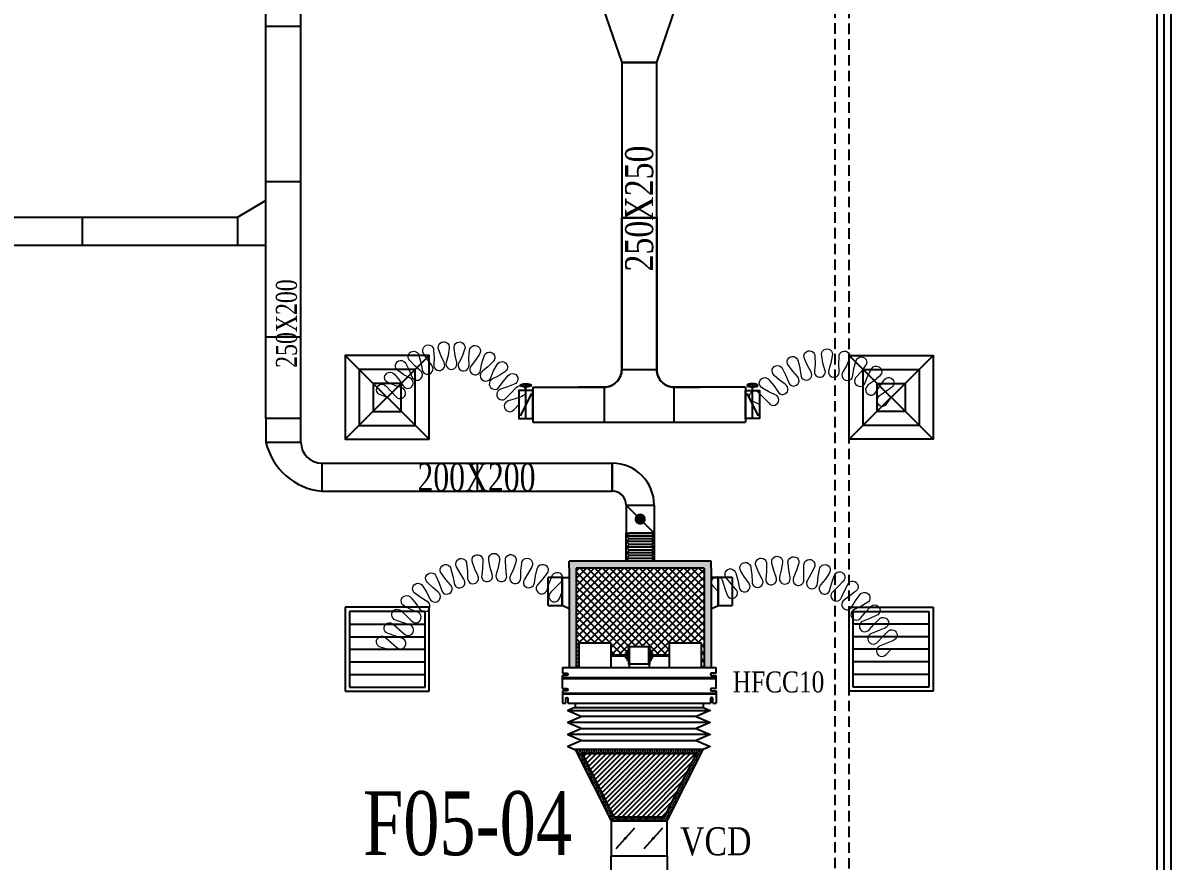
# Model space of a CAD drawing. Header units: metres. Extents: x 352651 to 1421851, y -87441 to -24441.
# Drawn here: x 738279 to 746482, y -72072 to -66085 of the extents above; entities that cross this region are included whole.
import ezdxf
from ezdxf.enums import TextEntityAlignment as Align

# ---------------------------------------------------------------- set-up
doc = ezdxf.new("R2010")
doc.units = ezdxf.units.M
doc.header["$LTSCALE"] = 300
doc.header["$MEASUREMENT"] = 0
doc.linetypes.add('DASHED2', pattern=[0.375, 0.25, -0.125])
for name, color, linetype in [('bat noi mem', 4, 'CONTINUOUS'), ('CUA', 8, 'CONTINUOUS'), ('CUAGIO', 2, 'CONTINUOUS'), ('KHUAT', 8, 'DASHED2'), ('KT', 1, 'CONTINUOUS'), ('thiet bi', 11, 'CONTINUOUS')]:
    doc.layers.add(name, color=color, linetype=linetype)
doc.layers.add('noi mem', color=5, linetype='BATTING', lineweight=0)
doc.styles.add('PHU', font='vntimeh.shx', dxfattribs={"width": 0.8})
doc.styles.add('ROMANS', font='romans.shx', dxfattribs={"width": 0.75, "bigfont": 'romancvn.shx'})
doc.linetypes.add('BATTING', pattern='A,0.0001,-0.1,[134,ltypeshp.shx,S=0.1,R=0,X=-0.1,Y=0],-0.2,[134,ltypeshp.shx,S=0.1,R=180,X=0.1,Y=0],-0.1', length=0.4001)

# ---------------------------------------------------------------- blocks, each defined once
blk = doc.blocks.new('SAG')
at = {"layer": 'CUAGIO'}
for p, q in [((-300, 300), (-300, -300)), ((300, 300), (-300, 300)), ((300, -300), (300, 300)), ((-300, -300), (300, -300))]:
    blk.add_line(p, q, dxfattribs=at)
at = {"layer": 'CUAGIO', "color": 8}
for p, q in [((-270, 270), (-270, -270)), ((270, 270), (-270, 270)), ((-180, -270), (-180, 270)), ((-90, -270), (-90, 270)), ((0, -270), (0, 270)), ((90, -270), (90, 270)), ((180, -270), (180, 270)), ((270, -270), (270, 270)), ((-270, -270), (270, -270))]:
    blk.add_line(p, q, dxfattribs=at)
blk = doc.blocks.new('SAD')
at = {"layer": 'CUAGIO', "color": 8}
for p, q in [((-300, -300), (300, 300)), ((300, -300), (-300, 300))]:
    blk.add_line(p, q, dxfattribs=at)
at = {"layer": 'CUAGIO'}
blk.add_lwpolyline([(300, -300), (300, 300), (-300, 300), (-300, -300)], close=True, dxfattribs=at)
at = {"layer": 'CUAGIO', "color": 8}
for points in [[(200, -200), (200, 200), (-200, 200), (-200, -200)], [(100, -100), (100, 100), (-100, 100), (-100, -100)]]:
    blk.add_lwpolyline(points, close=True, dxfattribs=at)
blk = doc.blocks.new('bac noi mem')
at = {"layer": 'bat noi mem'}
for p, q in [((493886.7, -64673), (493866.7, -64693)), ((494066.7, -64693), (493866.7, -64693)), ((493866.7, -64693), (493886.7, -64713)), ((493886.7, -64713), (493866.7, -64733)), ((494046.7, -64673), (493886.7, -64673)), ((494046.7, -64713), (493886.7, -64713)), ((494046.7, -64673), (494066.7, -64693)), ((494066.7, -64693), (494046.7, -64713)), ((494046.7, -64713), (494066.7, -64733)), ((494066.7, -64733), (493866.7, -64733)), ((493866.7, -64733), (493886.7, -64753)), ((493886.7, -64753), (493866.7, -64773)), ((494066.7, -64773), (493866.7, -64773)), ((493866.7, -64773), (493886.7, -64793)), ((493886.7, -64793), (493866.7, -64813)), ((494046.7, -64753), (493886.7, -64753)), ((494046.7, -64793), (493886.7, -64793)), ((494066.7, -64733), (494046.7, -64753)), ((494046.7, -64753), (494066.7, -64773)), ((494066.7, -64773), (494046.7, -64793)), ((494046.7, -64793), (494066.7, -64813)), ((494066.7, -64813), (493866.7, -64813)), ((493866.7, -64813), (493886.7, -64833)), ((493886.7, -64833), (493866.7, -64853)), ((494066.7, -64853), (493866.7, -64853)), ((493866.7, -64853), (493886.7, -64873)), ((494046.7, -64833), (493886.7, -64833)), ((494046.7, -64873), (493886.7, -64873)), ((494066.7, -64813), (494046.7, -64833)), ((494046.7, -64833), (494066.7, -64853)), ((494066.7, -64853), (494046.7, -64873))]:
    blk.add_line(p, q, dxfattribs=at)
blk = doc.blocks.new('1-van gio D200')
at = {"layer": 'CUAGIO'}
h = blk.add_hatch(dxfattribs=at)
h.set_pattern_fill('ANSI31', color=256, scale=100, style=0)
edge = h.paths.add_edge_path()
edge.add_ellipse((486127, -58494), major_axis=(-38.1, 0), ratio=0.310482, start_angle=0, end_angle=360, ccw=False)
for p, q in [((486167, -58437.3), (486087.1, -58277.5)), ((486127, -58257.4), (486127, -58494))]:
    blk.add_line(p, q, dxfattribs=at)
at = {"layer": 'CUAGIO', "const_width": 3}
for points in [[(486127, -58457.4), (486177, -58457.4), (486177, -58257.4), (486077, -58257.4), (486077, -58457.4), (486127, -58457.4)], [(486167, -58437.3), (486087.1, -58277.5)], [(486127, -58257.4), (486127, -58494)]]:
    blk.add_lwpolyline(points, dxfattribs=at)
at = {"layer": 'CUAGIO'}
blk.add_lwpolyline([(486177, -58457.4), (486077, -58457.4), (486077, -58257.4), (486177, -58257.4)], close=True, dxfattribs=at)
at = {"layer": 'CUAGIO', "const_width": 5.35}
blk.add_lwpolyline([(486130.7, -58357.4, -1), (486123.3, -58357.4, -1)], format="xyb", close=True, dxfattribs=at)
at = {"layer": 'CUAGIO', "extrusion": (0, 0, -1)}
blk.add_ellipse((486127, -58494), major_axis=(-38.1, 0), ratio=0.310482, start_param=-1.570796, end_param=4.712389, dxfattribs=at)

msp = doc.modelspace()

# ---------------------------------------------------------------- hatches: boundary and pattern name
at = {"layer": 'CUAGIO'}
h = msp.add_hatch(dxfattribs=at)
h.set_pattern_fill('DOTS', color=2, scale=200, style=0)
h.set_pattern_definition([(0, (169577.114, -127522.808), (6.25, -12.5), [0, -12.5])])
h.paths.add_polyline_path([(743146.1, -69980.3), (742232.5, -69980.3), (742232.5, -70690.3), (742182.5, -70690.3), (742182.5, -69980.3), (742182.5, -69930.3), (743196.1, -69930.3), (743196.1, -69980.3), (743196.1, -70690.3), (743146.1, -70690.3)])
at = {"layer": 'CUAGIO', "ltscale": 1.5}
h = msp.add_hatch(dxfattribs=at)
h.set_pattern_fill('ANSI37', color=9, scale=300, angle=360, style=0)
h.set_pattern_definition([(45, (86000, 0), (-26.5165043, 26.5165043), []), (135, (86000, 0), (-26.5165043, -26.5165043), [])])
h.paths.add_polyline_path([(742232.5, -69980.3), (742232.5, -70690.3), (742251.7, -70690.3), (742251.7, -70515.3), (742481.9, -70515.3), (742481.9, -70598.3), (742587.1, -70598.3), (742587.1, -70582.6), (742597.7, -70582.6), (742597.7, -70566.8), (742607.6, -70566.8), (742607.6, -70541.9, -1), (742614, -70539.8), (742750.2, -70539.8, -1), (742756.7, -70541.9), (742756.7, -70566.8), (742766.6, -70566.8), (742766.6, -70582.6), (742777.1, -70582.6), (742777.1, -70598.3), (742896.8, -70598.3), (742896.8, -70515.3), (743127, -70515.3), (743127, -70690.3), (743146.1, -70690.3), (743146.1, -69980.3)])
at = {"layer": 'CUAGIO'}
h = msp.add_hatch(dxfattribs=at)
h.set_pattern_fill('DOTS', color=256, scale=200, style=0)
h.set_pattern_definition([(0, (-87447.043, -17936.642), (6.25, -12.5), [0, -12.5])])
h.paths.add_polyline_path([(742882.1, -71785.8), (742482.1, -71785.8), (742225.1, -71275.8), (743139.1, -71275.8)])
h.paths.add_polyline_path([(742863.7, -71755.8), (743090.4, -71305.8), (742273.8, -71305.8), (742500.6, -71755.8)], flags=16)
h = msp.add_hatch(dxfattribs=at)
h.set_pattern_fill('ANSI31', color=256, scale=200, style=0)
h.set_pattern_definition([(45, (-92358.12, -88941.559), (-17.6776695, 17.6776695), [])])
h.paths.add_polyline_path([(743090.4, -71305.8), (742273.8, -71305.8), (742500.6, -71755.8), (742863.7, -71755.8)])

# ---------------------------------------------------------------- linework, layer by layer
at = {"layer": 'bat noi mem'}
for p, q in [((742175.1, -70997.2), (743189.1, -70997.2)), ((743189.1, -71083), (742175.1, -71083)), ((743089.1, -71040.1), (742275.1, -71040.1)), ((743189.1, -71168.7), (742175.1, -71168.7)), ((742275.1, -71125.8), (743089.1, -71125.8)), ((743139.1, -71275.8), (742225.1, -71275.8)), ((742275.1, -71211.5), (743089.1, -71211.5))]:
    msp.add_line(p, q, dxfattribs=at)
for points in [[(742222.3, -70974.6), (742172.3, -70996), (742272.3, -71038.9), (742172.3, -71081.8), (742272.3, -71124.6), (742172.3, -71167.5), (742272.3, -71210.3), (742172.3, -71253.2), (742222.3, -71274.6)], [(743139.1, -70975.8), (743189.1, -70997.2), (743089.1, -71040.1), (743189.1, -71083), (743089.1, -71125.8), (743189.1, -71168.7), (743089.1, -71211.5), (743189.1, -71254.4), (743139.1, -71275.8)]]:
    msp.add_lwpolyline(points, dxfattribs=at)
at = {"layer": 'CUA', "linetype": 'Continuous'}
for p, q in [((746382.1, -75859.6), (746382.1, -59059.6)), ((746432.1, -75859.6), (746432.1, -59759.6)), ((746482.1, -75859.6), (746482.1, -59759.6))]:
    msp.add_line(p, q, dxfattribs=at)
at = {"layer": 'CUAGIO'}
for p, q in [((740015.5, -68910.2), (740015.1, -58334.5)), ((740265.5, -68910.2), (740265.1, -58334.5)), ((740265.1, -66110.4), (740015.1, -66110.4)), ((740265.4, -67220.4), (740015.4, -67220.4)), ((735052, -67473.4), (739815.4, -67473.3)), ((735052, -67673.4), (740015.5, -67673.3)), ((740265.4, -68330.4), (740015.4, -68330.4)), ((742557.1, -68561.5), (742807.1, -68561.5)), ((741922.1, -68686.5), (741922.1, -68936.5)), ((742432.1, -68686.5), (742432.1, -68936.5)), ((742932.1, -68936.5), (742932.1, -68686.5)), ((743442.1, -68686.5), (743442.1, -68936.5)), ((740265.5, -68910.2), (740015.5, -68910.2)), ((740415.5, -69230.4), (742489.3, -69230.4)), ((740415.5, -69230.4), (740415.5, -69430.4)), ((740415.5, -69430.4), (742489.3, -69430.4)), ((742589.3, -69530.4), (742589.3, -69730.3)), ((742789.3, -69730.3), (742589.3, -69530.4)), ((742589.3, -69530.4), (742789.3, -69530.4)), ((742589.3, -69530.4), (742789.3, -69530.4)), ((742789.3, -69530.4), (742789.3, -69730.3)), ((743196.1, -69930.3), (742182.5, -69930.3)), ((742032.8, -70245.6), (742032.8, -70045.6)), ((742132.5, -70045.6), (742032.8, -70045.6)), ((742132.5, -70245.6), (742132.5, -70045.6)), ((742132.5, -70045.6), (742132.5, -70245.6)), ((742132.5, -70045.6), (742132.5, -70245.6)), ((742182.5, -69980.3), (742182.5, -70690.3)), ((742232.5, -69980.3), (742232.5, -70690.3)), ((743146.1, -69980.3), (743146.1, -70690.3)), ((743196.1, -69980.3), (743196.1, -70690.3)), ((743246.1, -70045.6), (743246.1, -70245.6)), ((743246.1, -70045.6), (743246.1, -70245.6)), ((743246.1, -70245.6), (743246.1, -70045.6)), ((743345.8, -70045.6), (743345.8, -70245.6)), ((743246.1, -70245.6), (743345.8, -70245.6)), ((742232.5, -70690.3), (742232.5, -70690.3)), ((743146.1, -70690.3), (743146.1, -70690.3)), ((742649.1, -71836.5), (742515.2, -71985.1)), ((742849.1, -71836.5), (742715.2, -71985.1))]:
    msp.add_line(p, q, dxfattribs=at)
at = {"layer": 'CUAGIO', "color": 2}
for p, q in [((740015.5, -67354.1), (739815.4, -67473.3)), ((738705.4, -67673.3), (738705.4, -67473.3)), ((739815.4, -67673.3), (739815.4, -67473.3)), ((741525.5, -69230.4), (741525.5, -69430.4)), ((742489.3, -69430.4), (742489.3, -69230.4)), ((742489.3, -69230.4), (742489.3, -69430.4)), ((742182.5, -69980.3), (742182.5, -69930.3)), ((743196.1, -69980.3), (743196.1, -69930.3)), ((743146.1, -69980.3), (742232.5, -69980.3))]:
    msp.add_line(p, q, dxfattribs=at)
at = {"layer": 'CUAGIO', "ltscale": 1.5}
msp.add_line((741922.1, -68936.5), (743442.1, -68936.5), dxfattribs=at)
at = {"layer": 'CUAGIO'}
for points in [[(742982.1, -65856.5), (742382.1, -65856.5), (742557.1, -66366.5), (742807.1, -66366.5)], [(742557.1, -66366.5), (742557.1, -67476.5), (742807.1, -67476.5), (742807.1, -66366.5)], [(740265.5, -68910.2), (740015.5, -68910.2), (740015.5, -69080.4), (740265.5, -69080.4)], [(742589.3, -69730.3), (742789.3, -69730.3), (742789.3, -69930.3), (742589.3, -69930.3)], [(743139.1, -71275.8), (742225.1, -71275.8), (742482.1, -71785.8), (742882.1, -71785.8)], [(743090.4, -71305.8), (742273.8, -71305.8), (742500.6, -71755.8), (742863.7, -71755.8)], [(742482.1, -72035.8), (742882.1, -72035.8), (742882.1, -71785.8), (742482.1, -71785.8)]]:
    msp.add_lwpolyline(points, close=True, dxfattribs=at)
for points in [[(741922.1, -68686.5), (742432.1, -68686.5, 0.414214), (742557.1, -68561.5), (742557.1, -67476.5), (742807.1, -67476.5), (742807.1, -68561.5, 0.414214), (742932.1, -68686.5), (743117.1, -68686.5)], [(743442.1, -68686.5), (742932.1, -68686.5, -0.414214), (742807.1, -68561.5), (742807.1, -67476.5), (742557.1, -67476.5), (742557.1, -68561.5, -0.414214), (742432.1, -68686.5), (742247.1, -68686.5)], [(741172, -73155.8), (742282.1, -73155.8, 0.414214), (742482.1, -72955.8), (742482.1, -72035.8), (742882.1, -72035.8), (742882.1, -72955.8, 0.414214), (743082.1, -73155.8), (744192.3, -73155.8)]]:
    msp.add_lwpolyline(points, format="xyb", dxfattribs=at)
for points, const_width in [([(742709.3, -69629.4, 1), (742669.3, -69629.4, 1)], 40), ([(742577.1, -71910.8, -1), (742587.1, -71910.8, -1)], 10), ([(742777.1, -71910.8, -1), (742787.1, -71910.8, -1)], 10)]:
    msp.add_lwpolyline(points, format="xyb", close=True, dxfattribs=dict(at, const_width=const_width))
for points in [[(742132.5, -70045.6), (742182.5, -70045.6)], [(743246.1, -70045.6), (743196.1, -70045.6)], [(743196.1, -70045.6), (743246.1, -70045.6)], [(743345.8, -70045.6), (743246.1, -70045.6)], [(742032.8, -70245.6), (742132.5, -70245.6)], [(742182.5, -70270.9), (742132.5, -70245.6)], [(743196.1, -70270.9), (743246.1, -70245.6)]]:
    msp.add_lwpolyline(points, dxfattribs=at)
for centre, radius, start, end in [((740457.7, -68978.6), 453.7, 192.96012, 264.67063), ((740415.5, -69080.4), 150, 180.00211, 270), ((742489.3, -69530.4), 300, 0, 90), ((742489.3, -69530.4), 100, 0, 90)]:
    msp.add_arc(centre, radius, start, end, dxfattribs=at)
at = {"layer": 'KHUAT'}
for p, q in [((744082.1, -75836.9), (744082.1, -58959.6)), ((744182.1, -75839.3), (744182.1, -58959.6))]:
    msp.add_line(p, q, dxfattribs=at)
at = {"layer": 'noi mem', "linetype": 'ByBlock', "ltscale": 1.5}
for points in [[(740882.1, -68759.6), (740833.5, -68742.5, -1.333333), (740874.6, -68679.8), (740909.7, -68717.5), (740944.7, -68755.2, 1.333333), (740985.8, -68692.5), (740937.2, -68675.4), (740889.1, -68655.4, -1.333333), (740933.4, -68595), (740967, -68634.9), (740995.1, -68677.3, 1.333333), (741045.6, -68621.8), (741000.8, -68597.8), (740957.9, -68568.1, -1.333333), (741014, -68518.3), (741038.4, -68564.4), (741057, -68611.7, 1.333333), (741118, -68568), (741079.2, -68535.1), (741043.5, -68497.2, -1.333333), (741108.7, -68460.2), (741123, -68510.3), (741131.3, -68560.5, 1.333333), (741200.1, -68530.6), (741169, -68490.3), (741142, -68445.7, -1.333333), (741213.6, -68423.2), (741217, -68475.2), (741214.6, -68526, 1.333333), (741288.2, -68511.2), (741266.2, -68465.2), (741249.2, -68416, -1.333333), (741323.8, -68408.9), (741316.3, -68460.5), (741303.4, -68509.7, 1.333333), (741378.4, -68510.6), (741366.5, -68461.1), (741360.2, -68409.3, -1.333333), (741434.6, -68418.1), (741416.5, -68466.9), (741393.5, -68512.3, 1.333333), (741466.7, -68528.9), (741465.5, -68478), (741470.1, -68426.1, -1.333333), (741541.1, -68450.2), (741513.1, -68494.2), (741481.1, -68533.8, 1.333333), (741549.2, -68565.2), (741558.7, -68515.3), (741574, -68465.4, -1.333333), (741638.4, -68503.9), (741601.8, -68541), (741562.3, -68573.1, 1.333333), (741622.3, -68618.1), (741642, -68571.2), (741667.5, -68525.7, -1.333333), (741722.4, -68576.8), (741678.8, -68605.4), (741633.5, -68628.5, 1.333333), (741682.7, -68685.1), (741711.8, -68643.3), (741746.2, -68604.1, -1.333333), (741789.2, -68665.6), (741740.7, -68684.5), (741691.9, -68701.1, 1.333333), (741732.4, -68764.2), (741767.8, -68726.8), (741803.2, -68689.4, -1.333333), (741843.7, -68752.5), (741795, -68769.1), (741746.2, -68785.7, 1.333333), (741786.7, -68848.9), (741822.1, -68811.5)], [(743542.1, -68811.5), (743496.1, -68789.9, -1.333333), (743539.7, -68728.9), (743575, -68765.4), (743610.2, -68802, 1.333333), (743653.9, -68741.1), (743608, -68719.5), (743563.2, -68693.8, -1.333333), (743611.6, -68636.4), (743644.4, -68676.2), (743671.7, -68718.2, 1.333333), (743726, -68666.5), (743685.4, -68637.2), (743647.3, -68602.4, -1.333333), (743706.9, -68557), (743730.4, -68602.9), (743747.8, -68649.9, 1.333333), (743812.1, -68611.2), (743778.8, -68573.8), (743749.2, -68531.5, -1.333333), (743817.3, -68500.1), (743830.2, -68550.1), (743837, -68599.7, 1.333333), (743908.1, -68575.9), (743883.8, -68532.2), (743864, -68484.5, -1.333333), (743937.4, -68468.7), (743939.1, -68520.2), (743935, -68570.1, 1.333333), (744009.6, -68562.4), (743995.3, -68514.4), (743986.4, -68463.6, -1.333333), (744061.4, -68464.1), (744051.9, -68514.8), (744037, -68562.6, 1.333333), (744111.5, -68571.3), (744108, -68521.3), (744110.4, -68469.8, -1.333333), (744183.5, -68486.5), (744163.1, -68534), (744138.2, -68577.4, 1.333333), (744209, -68602.1), (744216.5, -68552.6), (744230.1, -68502.8, -1.333333), (744297.8, -68535.1), (744267.6, -68576.9), (744233.8, -68613.9, 1.333333), (744297.6, -68653.4), (744315.6, -68606.7), (744339.7, -68561, -1.333333), (744398.7, -68607.3), (744360.2, -68641.6), (744319.3, -68671.2, 1.333333), (744373.7, -68722.8), (744401.2, -68680.5), (744429.5, -68638.3, -1.333333), (744483.2, -68690.7), (744441.7, -68720), (744400.1, -68749.4, 1.333333), (744453.8, -68801.8), (744482.1, -68759.6)], [(740882.1, -70559.6), (740833.8, -70543.3, -1.333333), (740871, -70478.2), (740909.5, -70511.6), (740948.1, -70544.9, 1.333333), (740985.3, -70479.8), (740936.9, -70463.6), (740888.6, -70447.4, -1.333333), (740925.8, -70382.2), (740964.3, -70415.6), (741002.9, -70448.9, 1.333333), (741040.1, -70383.8), (740991.7, -70367.6), (740943.3, -70350.5, -1.333333), (740981.4, -70285.9), (741019.8, -70320), (741055, -70356.1, 1.333333), (741097.5, -70294.3), (741051.1, -70274.4), (741005.5, -70250.5, -1.333333), (741052.4, -70192), (741085.6, -70231.3), (741115.1, -70272.3, 1.333333), (741166.2, -70217.4), (741123.3, -70190.9), (741081.8, -70160.5, -1.333333), (741136.8, -70109.6), (741163.9, -70153.4), (741186.9, -70198.3, 1.333333), (741245.6, -70151.6), (741207.1, -70119), (741170.5, -70082.8, -1.333333), (741232.5, -70040.6), (741252.8, -70087.9), (741269, -70135.7, 1.333333), (741333.9, -70098.3), (741300.7, -70060.3), (741269.9, -70019.1, -1.333333), (741337.4, -69986.6), (741350.4, -70036.4), (741359.3, -70086, 1.333333), (741429.2, -70058.6), (741401.9, -70016.2), (741377.5, -69970.8, -1.333333), (741449.2, -69948.7), (741454.7, -69999.8), (741456.1, -70050.3, 1.333333), (741529.2, -70033.5), (741508.5, -69987.5), (741491.1, -69939, -1.333333), (741565.3, -69927.7), (741563.1, -69979.2), (741557.1, -70029.3, 1.333333), (741631.9, -70023.5), (741618.2, -69974.9), (741608.2, -69924.4, -1.333333), (741683.2, -69924.3), (741673.5, -69974.8), (741660.1, -70023.4, 1.333333), (741734.9, -70028.8), (741728.6, -69978.8), (741726.2, -69927.4, -1.333333), (741800.4, -69938.3), (741783.2, -69986.8), (741762.8, -70033, 1.333333), (741835.9, -70049.4), (741837.2, -69998.9), (741842.4, -69947.7, -1.333333), (741914.2, -69969.5), (741890, -70015), (741862.9, -70057.6, 1.333333), (741932.9, -70084.7), (741941.5, -70035), (741954.3, -69985.1, -1.333333), (742022, -70017.3), (741991.4, -70058.7), (741958.3, -70096.8, 1.333333), (742023.5, -70133.9), (742039.4, -70086.1), (742058, -70038.6, -1.333333), (742121.3, -70078.9), (742086, -70115.8), (742050.7, -70152.6, 1.333333), (742113.9, -70193), (742132.5, -70145.6)], [(743246.1, -70145.6), (743211.6, -70107.9, -1.333333), (743276.3, -70069.9), (743292.4, -70118.4), (743308.5, -70166.9, 1.333333), (743373.2, -70129), (743338.8, -70091.3), (743305.8, -70051.6, -1.333333), (743372.2, -70016.6), (743386.3, -70066.3), (743396.3, -70115.9, 1.333333), (743465, -70086), (743435.5, -70044.8), (743408.6, -70000.7, -1.333333), (743479.4, -69975.9), (743486.1, -70027), (743488.8, -70077.6, 1.333333), (743561.2, -70057.9), (743537.9, -70012.9), (743517.8, -69965.4, -1.333333), (743591.4, -69951.1), (743590.6, -70002.7), (743585.9, -70053.1, 1.333333), (743660.4, -70044.2), (743643.9, -69996.3), (743630.9, -69946.4, -1.333333), (743705.8, -69942.9), (743697.5, -69993.8), (743685.5, -70043, 1.333333), (743760.5, -70045), (743751.2, -69995.3), (743745.6, -69944, -1.333333), (743820.2, -69951.4), (743804.6, -70000.6), (743785.5, -70047.5, 1.333333), (743859.4, -70060.4), (743857.4, -70009.8), (743859.4, -69958.3, -1.333333), (743932.1, -69976.5), (743909.5, -70022.9), (743883.9, -70066.6, 1.333333), (743955.1, -70090.1), (743960.5, -70039.7), (743969.9, -69989, -1.333333), (744039.2, -70017.6), (744010.1, -70060.2), (743978.4, -70099.7, 1.333333), (744045.4, -70133.3), (744058.1, -70084.3), (744074.8, -70035.5, -1.333333), (744139.2, -70073.9), (744104.2, -70111.8), (744067, -70146.2, 1.333333), (744128.5, -70189.2), (744148.1, -70142.6), (744171.8, -70096.7, -1.333333), (744229.9, -70144.1), (744189.7, -70176.5), (744148, -70205.2, 1.333333), (744202.5, -70256.7), (744228.8, -70213.3), (744258.8, -70171.4, -1.333333), (744309.4, -70226.7), (744265, -70252.9), (744219.5, -70275.2, 1.333333), (744266, -70334.1), (744298.2, -70295.1), (744333.2, -70257.6, -1.333333), (744376.2, -70319), (744329, -70339.1), (744281.9, -70358.8, 1.333333), (744324.7, -70420.4), (744359.7, -70383.2), (744394.6, -70345.9, -1.333333), (744437.4, -70407.5), (744390.3, -70427.3), (744343.1, -70447, 1.333333), (744385.9, -70508.6), (744420.9, -70471.4), (744455.9, -70434.1, -1.333333), (744498.7, -70495.7), (744451.5, -70515.5), (744404.4, -70535.2, 1.333333), (744447.1, -70596.8), (744482.1, -70559.6)]]:
    msp.add_lwpolyline(points, format="xyb", dxfattribs=at)
at = {"layer": 'thiet bi'}
for p, q in [((742614, -70665.9), (742614, -70539.8)), ((742750.2, -70665.9), (742750.2, -70539.8)), ((742481.9, -70598.3), (742587.1, -70598.3)), ((742481.9, -70607.4), (742587.1, -70607.4)), ((742597.7, -70582.6), (742587.1, -70582.6)), ((742587.1, -70623), (742587.1, -70582.6)), ((742597.7, -70623), (742587.1, -70623)), ((742607.6, -70566.8), (742597.7, -70566.8)), ((742597.7, -70638.8), (742597.7, -70566.8)), ((742756.7, -70566.8), (742766.6, -70566.8)), ((742766.6, -70638.8), (742766.6, -70566.8)), ((742766.6, -70582.6), (742777.1, -70582.6)), ((742766.6, -70623), (742777.1, -70623)), ((742777.1, -70623), (742777.1, -70582.6)), ((742777.1, -70598.3), (742896.8, -70598.3)), ((742777.1, -70607.4), (742896.8, -70607.4)), ((742896.8, -70607.4), (742896.8, -70598.3)), ((742133.1, -70690.3), (743231.1, -70690.3)), ((742133.1, -70690.3), (742133.1, -70729.8)), ((742607.6, -70638.8), (742597.7, -70638.8)), ((742610.8, -70668.2), (742610.8, -70690.3)), ((742753.5, -70668.2), (742753.5, -70690.3)), ((742756.7, -70638.8), (742766.6, -70638.8)), ((743231.1, -70729.8), (743231.1, -70690.3)), ((742133.1, -70762.3), (743231.1, -70762.3)), ((742133.1, -70767.3), (743231.1, -70767.3)), ((742133.1, -70856.8), (742133.1, -70944.3)), ((742133.1, -70873.3), (743231.1, -70873.3)), ((743231.1, -70856.8), (743231.1, -70944.3)), ((742133.1, -70878.3), (743231.1, -70878.3)), ((742133.1, -70944.3), (742157.1, -70944.3)), ((742173.1, -70944.3), (743191.1, -70944.3)), ((742225.1, -70944.3), (742225.1, -70975.8)), ((743139.1, -70944.3), (743139.1, -70975.8)), ((743207.1, -70944.3), (743231.1, -70944.3)), ((742225.1, -70975.8), (743139.1, -70975.8))]:
    msp.add_line(p, q, dxfattribs=at)
for points in [[(742481.9, -70515.3), (742251.7, -70515.3), (742251.7, -70690.3), (742481.9, -70690.3)], [(742607.6, -70539.8), (742756.7, -70539.8), (742756.7, -70665.9), (742607.6, -70665.9)], [(743127, -70515.3), (742896.8, -70515.3), (742896.8, -70690.3), (743127, -70690.3)]]:
    msp.add_lwpolyline(points, close=True, dxfattribs=at)
for points in [[(742133.1, -70729.8), (742165.1, -70729.8, -1), (742165.1, -70745.8), (742133.1, -70745.8)], [(743231.1, -70729.8), (743199.1, -70729.8, 1), (743199.1, -70745.8), (743231.1, -70745.8)], [(742133.1, -70840.8), (742165.1, -70840.8, -1), (742165.1, -70856.8), (742133.1, -70856.8)], [(743231.1, -70840.8), (743199.1, -70840.8, 1), (743199.1, -70856.8), (743231.1, -70856.8)], [(742157.1, -70944.3), (742157.1, -70912.3, -1), (742173.1, -70912.3), (742173.1, -70944.3)], [(743207.1, -70944.3), (743207.1, -70912.3, 1), (743191.1, -70912.3), (743191.1, -70944.3)]]:
    msp.add_lwpolyline(points, format="xyb", dxfattribs=at)
for points in [[(742133.1, -70840.8), (742133.1, -70745.8)], [(743231.1, -70840.8), (743231.1, -70745.8)]]:
    msp.add_lwpolyline(points, dxfattribs=at)
for centre, start, end in [((742610.8, -70540.8), 18.04953, 161.95047), ((742753.5, -70540.8), 18.04953, 161.95047), ((742610.8, -70664.8), 198.04953, 341.95047), ((742753.5, -70664.8), 198.04953, 341.95047)]:
    msp.add_arc(centre, 3.41, start, end, dxfattribs=at)

# ---------------------------------------------------------------- block references
at = {"layer": 'CUAGIO'}
for name, p in [('SAD', (740882.1, -68759.6)), ('bac noi mem', (248722.7, -5057.3))]:
    msp.add_blockref(name, p, dxfattribs=at)
at = {"layer": 'CUAGIO', "xscale": -1}
msp.add_blockref('SAD', (744482.1, -68759.6), dxfattribs=at)
for name, p, rotation in [('1-van gio D200', (255745.1, -127168.8), 180), ('SAG', (744482.1, -70559.6), 90)]:
    msp.add_blockref(name, p, dxfattribs=dict(at, rotation=rotation))
at = {"layer": 'CUAGIO'}
for name, p, rotation in [('1-van gio D200', (1229619.2, -127168.8), 180), ('SAG', (740882.1, -70559.6), 270)]:
    msp.add_blockref(name, p, dxfattribs=dict(at, rotation=rotation))

# ---------------------------------------------------------------- texts
at = {"layer": 'CUAGIO', "color": 2, "style": 'PHU', "width": 0.75}
msp.add_text('250x200', height=150, rotation=90, dxfattribs=at).set_placement((740236.4, -68232.7), align=Align.CENTER)
msp.add_text('200x200', height=200, dxfattribs=at).set_placement((741519.6, -69430.4), align=Align.CENTER)
at = {"layer": 'CUAGIO', "color": 2, "insert": (742581.8, -66960.8), "char_height": 200, "width": 788.836, "attachment_point": 3, "rotation": 90, "style": 'PHU'}
msp.add_mtext('250x250', dxfattribs=at)
at = {"layer": 'CUAGIO', "color": 2, "attachment_point": 7, "style": 'PHU'}
for s, insert, char_height, width in [('hfcc10', (743350, -70870), 150, 679.92), ('VCD', (742974.1, -72035.8), 200, 439.881)]:
    msp.add_mtext(s, dxfattribs=dict(at, insert=insert, char_height=char_height, width=width))
at = {"layer": 'KT', "ltscale": 1.5, "insert": (740709.1, -71573.9), "char_height": 456.096, "width": 2517.297, "attachment_point": 1, "style": 'ROMANS'}
msp.add_mtext('{\\fTimes New Roman|b0|i0|c0|p18;F05-04}', dxfattribs=at)

doc.saveas('drawing.dxf')
